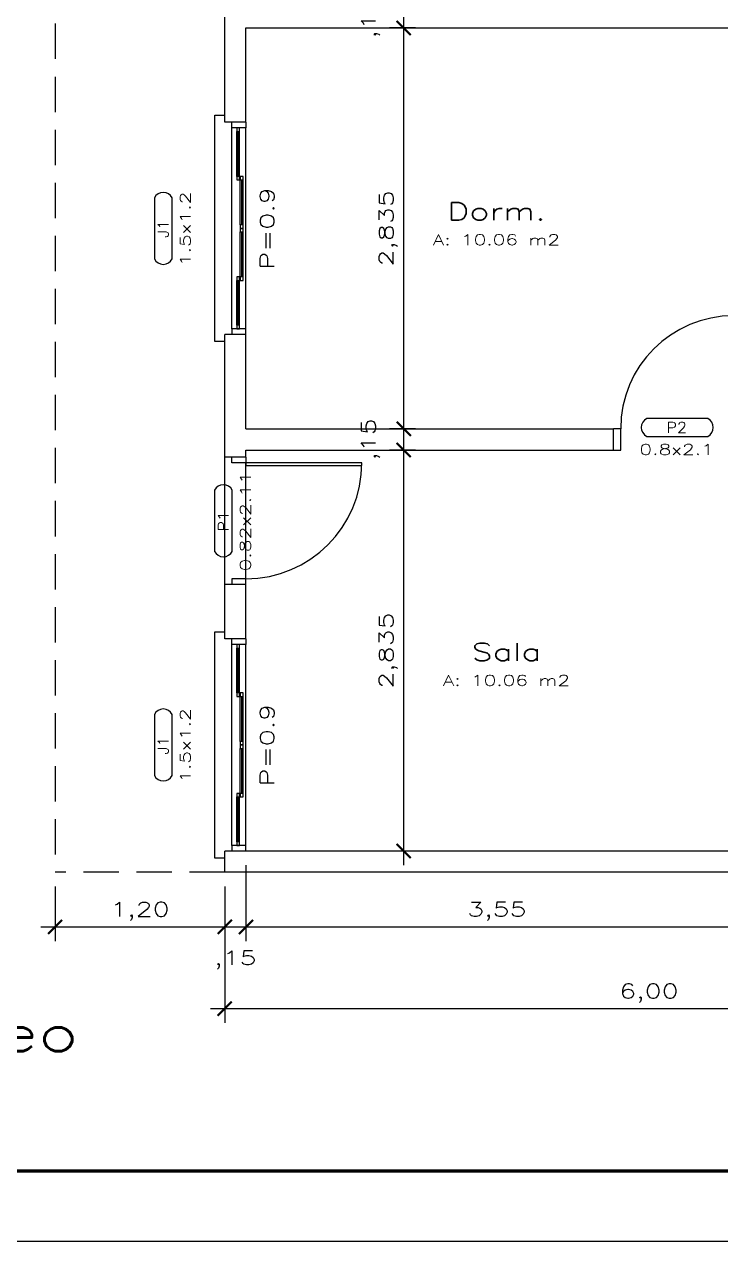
# Model space of a CAD drawing. Extents: x 241 to 398, y 106 to 179.
# Drawn here: x 245.57 to 250.49, y 142.53 to 151.13 of the extents above; entities that cross this region are included whole.
import ezdxf
from ezdxf.enums import TextEntityAlignment as Align

# ---------------------------------------------------------------- set-up
doc = ezdxf.new("R2010")
doc.units = 0
doc.linetypes.add('HIDDEN', pattern=[0.375, 0.25, -0.125])
doc.layers.get('0').update_dxf_attribs({"linetype": 'CONTINUOUS'})
doc.layers.get('DEFPOINTS').update_dxf_attribs({"linetype": 'CONTINUOUS'})
for name, color, linetype in [('COTAS', 7, 'CONTINUOUS'), ('ESPEC', 7, 'CONTINUOUS'), ('ESPECARQ', 7, 'CONTINUOUS'), ('ESQUADRIA', 3, 'CONTINUOUS'), ('LINVISTA', 8, 'CONTINUOUS'), ('MOBIL_I', 8, 'CONTINUOUS'), ('PAREDE', 5, 'CONTINUOUS'), ('UNIDADE', 4, 'CONTINUOUS'), ('VIDRO', 1, 'CONTINUOUS')]:
    doc.layers.add(name, color=color, linetype=linetype)
doc.styles.add('REGUA100', font='romans.shx', dxfattribs={"width": 1.4})
doc.styles.add('REGUA200', font='romans.shx', dxfattribs={"width": 1.4})
doc.styles.add('REGUA60', font='romans.shx', dxfattribs={"width": 1.4})
doc.styles.add('REGUA80', font='romans.shx', dxfattribs={"width": 1.4})
doc.styles.get("Standard").update_dxf_attribs({"font": 'ISOCP'})
doc.dimstyles.new('ISO-25', dxfattribs={"dimtxt": 2.5, "dimasz": 2.5, "dimexe": 1.25, "dimexo": 0.625, "dimtad": 1, "dimdec": 4, "dimdsep": 46, "dimlunit": 6, "dimtxsty": 'Standard', "dimcen": 2.5, "dimadec": 0, "dimazin": 0, "dimtfac": 1, "dimtdec": 4, "dimtmove": 0, "dimatfit": 3, "dimfxl": 0, "dimtolj": 1, "dimtzin": 0, "dimarcsym": 0})

# ---------------------------------------------------------------- blocks, each defined once
blk = doc.blocks.new('TITUL2')
at = {"color": 6, "style": 'REGUA200', "width": 1.4}
blk.add_attdef('TITULO', text='', height=5, dxfattribs=at).set_placement((0, 0), align=Align.CENTER)
at = {"color": 0, "style": 'REGUA80', "width": 1.4}
blk.add_attdef('ESCALA', text='', height=2, dxfattribs=at).set_placement((0, -4), align=Align.CENTER)
blk = doc.blocks.new('INDUNI1')
at = {"color": 0, "style": 'REGUA100', "width": 1.4, "flags": 8}
for tag, p in [('NOME1', (0, 0)), ('NOME2', (0, -4.29))]:
    blk.add_attdef(tag, text='', height=2.5, dxfattribs=at).set_placement(p, align=Align.CENTER)
at = {"layer": 'ESPECARQ', "style": 'REGUA60', "width": 1.4}
blk.add_attdef('AREA', text='', height=1.5, dxfattribs=at).set_placement((0, -7.81), align=Align.CENTER)
at = {"layer": 'ESPECARQ', "style": 'REGUA60', "width": 1.4, "flags": 8}
for tag, p in [('PISO', (0, -10.31)), ('REVPAR', (0, -12.81)), ('PEDIR', (0, -15.31))]:
    blk.add_attdef(tag, text='', height=1.5, dxfattribs=at).set_placement(p, align=Align.CENTER)
blk = doc.blocks.new('INDESQ2')
at = {"color": 0, "linetype": 'ByBlock'}
for p, q in [((4.32, 2.96), (-4.32, 2.96)), ((-4.32, 0.44), (4.32, 0.44))]:
    blk.add_line(p, q, dxfattribs=at)
at = {"color": 0}
for centre, start, end in [((-3.67, 1.7), 117.3654, 242.6346), ((3.67, 1.7), 297.3654, 62.6346)]:
    blk.add_arc(centre, 1.42, start, end, dxfattribs=at)
at = {"style": 'REGUA60', "width": 1.4, "flags": 9}
blk.add_attdef('LOCAL', text='', height=1.5, dxfattribs=at).set_placement((-0.08, -4.35), align=Align.CENTER)
at = {"layer": 'ESPECARQ', "color": 0, "style": 'REGUA60'}
for tag, width, p in [('COD', 1.1, (-0.08, 0.95)), ('DIM', 1.4, (-0.08, -2.17))]:
    blk.add_attdef(tag, text='', height=1.5, dxfattribs=dict(at, width=width)).set_placement(p, align=Align.CENTER)
blk = doc.blocks.new('_ARCHTICK')
at = {"color": 0, "linetype": 'ByBlock', "const_width": 0.15}
blk.add_lwpolyline([(-0.5, -0.5), (0.5, 0.5)], dxfattribs=at)
blk = doc.blocks.new('*D47')
at = {"color": 1, "linetype": 'ByBlock', "transparency": 16777216}
for p, q in [((245.7871, 145.0378), (245.7871, 144.6513)), ((246.9871, 145.0378), (246.9871, 144.6513)), ((245.6871, 144.7513), (247.0871, 144.7513))]:
    blk.add_line(p, q, dxfattribs=at)
at = {"layer": 'DEFPOINTS', "color": 0, "linetype": 'ByBlock', "transparency": 16777216}
for p in [(245.7871, 145.1378, -3.35), (246.9871, 145.1378, -3.35), (246.9871, 144.7513)]:
    blk.add_point(p, dxfattribs=at)
at = {"color": 1, "linetype": 'ByBlock', "transparency": 16777216, "xscale": 0.1, "yscale": 0.1, "zscale": 0.1, "rotation": 180}
blk.add_blockref('_ARCHTICK', (245.7871, 144.7513), dxfattribs=at)
at = {"color": 1, "linetype": 'ByBlock', "transparency": 16777216, "xscale": 0.1, "yscale": 0.1, "zscale": 0.1}
blk.add_blockref('_ARCHTICK', (246.9871, 144.7513), dxfattribs=at)
at = {"color": 7, "linetype": 'ByBlock', "transparency": 16777216, "insert": (246.3871, 144.8608), "char_height": 0.1, "attachment_point": 5, "style": 'REGUA60'}
blk.add_mtext('\\A1;1,20', dxfattribs=at)
blk = doc.blocks.new('*D48')
at = {"color": 1, "linetype": 'ByBlock', "transparency": 16777216}
for p, q in [((247.1371, 145.1878), (247.1371, 144.6513)), ((246.8871, 144.7513), (247.1371, 144.7513))]:
    blk.add_line(p, q, dxfattribs=at)
at = {"layer": 'DEFPOINTS', "color": 0, "linetype": 'ByBlock', "transparency": 16777216}
for p in [(247.1371, 145.2878, -3.35), (246.9871, 145.1378, -3.35), (247.1371, 144.7513)]:
    blk.add_point(p, dxfattribs=at)
at = {"color": 1, "linetype": 'ByBlock', "transparency": 16777216, "xscale": 0.1, "yscale": 0.1, "zscale": 0.1, "rotation": 180}
blk.add_blockref('_ARCHTICK', (246.9871, 144.7513), dxfattribs=at)
at = {"color": 1, "linetype": 'ByBlock', "transparency": 16777216, "xscale": 0.1, "yscale": 0.1, "zscale": 0.1}
blk.add_blockref('_ARCHTICK', (247.1371, 144.7513), dxfattribs=at)
at = {"color": 7, "linetype": 'ByBlock', "transparency": 16777216, "insert": (247.0621, 144.5168), "char_height": 0.1, "attachment_point": 5, "style": 'REGUA60'}
blk.add_mtext('\\A1;,15', dxfattribs=at)
blk = doc.blocks.new('*D49')
at = {"color": 1, "linetype": 'ByBlock', "transparency": 16777216}
for p, q in [((250.6871, 145.1878), (250.6871, 144.6513)), ((247.0371, 144.7513), (250.7871, 144.7513))]:
    blk.add_line(p, q, dxfattribs=at)
at = {"layer": 'DEFPOINTS', "color": 0, "linetype": 'ByBlock', "transparency": 16777216}
for p in [(247.1371, 145.2878, -3.35), (250.6871, 145.2878, -3.35), (250.6871, 144.7513)]:
    blk.add_point(p, dxfattribs=at)
at = {"color": 1, "linetype": 'ByBlock', "transparency": 16777216, "xscale": 0.1, "yscale": 0.1, "zscale": 0.1, "rotation": 180}
blk.add_blockref('_ARCHTICK', (247.1371, 144.7513), dxfattribs=at)
at = {"color": 1, "linetype": 'ByBlock', "transparency": 16777216, "xscale": 0.1, "yscale": 0.1, "zscale": 0.1}
blk.add_blockref('_ARCHTICK', (250.6871, 144.7513), dxfattribs=at)
at = {"color": 7, "linetype": 'ByBlock', "transparency": 16777216, "insert": (248.9121, 144.8608), "char_height": 0.1, "attachment_point": 5, "style": 'REGUA60'}
blk.add_mtext('\\A1;3,55', dxfattribs=at)
blk = doc.blocks.new('*D53')
at = {"color": 1, "linetype": 'ByBlock', "transparency": 16777216}
for p, q in [((246.9871, 144.9817), (246.9871, 144.073)), ((252.9871, 144.9817), (252.9871, 144.073)), ((253.0871, 144.173), (246.8871, 144.173))]:
    blk.add_line(p, q, dxfattribs=at)
at = {"layer": 'DEFPOINTS', "color": 0, "linetype": 'ByBlock', "transparency": 16777216}
for p in [(246.9871, 145.0817), (252.9871, 145.0817), (246.9871, 144.173)]:
    blk.add_point(p, dxfattribs=at)
at = {"color": 1, "linetype": 'ByBlock', "transparency": 16777216, "xscale": 0.1, "yscale": 0.1, "zscale": 0.1, "rotation": 180}
blk.add_blockref('_ARCHTICK', (246.9871, 144.173), dxfattribs=at)
at = {"color": 1, "linetype": 'ByBlock', "transparency": 16777216, "xscale": 0.1, "yscale": 0.1, "zscale": 0.1}
blk.add_blockref('_ARCHTICK', (252.9871, 144.173), dxfattribs=at)
at = {"color": 7, "linetype": 'ByBlock', "transparency": 16777216, "insert": (249.9871, 144.2826), "char_height": 0.1, "attachment_point": 5, "style": 'REGUA60'}
blk.add_mtext('\\A1;6,00', dxfattribs=at)
blk = doc.blocks.new('*D76')
at = {"color": 1, "linetype": 'ByBlock', "transparency": 16777216}
for p, q in [((248.2526, 145.1878), (248.2526, 148.2228)), ((248.3371, 148.1228), (248.1526, 148.1228)), ((248.2904, 145.2878), (248.1526, 145.2878))]:
    blk.add_line(p, q, dxfattribs=at)
at = {"layer": 'DEFPOINTS', "color": 0, "linetype": 'ByBlock', "transparency": 16777216}
for p in [(248.2526, 148.1228), (248.4371, 148.1228, -3.35), (248.3904, 145.2878, -3.35)]:
    blk.add_point(p, dxfattribs=at)
at = {"color": 1, "linetype": 'ByBlock', "transparency": 16777216, "xscale": 0.1, "yscale": 0.1, "zscale": 0.1}
for p, rotation in [((248.2526, 148.1228), 90), ((248.2526, 145.2878), 270)]:
    blk.add_blockref('_ARCHTICK', p, dxfattribs=dict(at, rotation=rotation))
at = {"color": 7, "linetype": 'ByBlock', "transparency": 16777216, "insert": (248.1431, 146.7053), "char_height": 0.1, "attachment_point": 5, "rotation": 90, "style": 'REGUA60'}
blk.add_mtext('\\A1;2,835', dxfattribs=at)
blk = doc.blocks.new('*D77')
at = {"color": 1, "linetype": 'ByBlock', "transparency": 16777216}
for p, q in [((248.3371, 148.2728), (248.1526, 148.2728)), ((248.2526, 148.0228), (248.2526, 148.2728))]:
    blk.add_line(p, q, dxfattribs=at)
at = {"layer": 'DEFPOINTS', "color": 0, "linetype": 'ByBlock', "transparency": 16777216}
for p in [(248.2526, 148.2728), (248.4371, 148.2728, -3.35), (248.4371, 148.1228, -3.35)]:
    blk.add_point(p, dxfattribs=at)
at = {"color": 1, "linetype": 'ByBlock', "transparency": 16777216, "xscale": 0.1, "yscale": 0.1, "zscale": 0.1}
for p, rotation in [((248.2526, 148.2728), 90), ((248.2526, 148.1228), 270)]:
    blk.add_blockref('_ARCHTICK', p, dxfattribs=dict(at, rotation=rotation))
at = {"color": 7, "linetype": 'ByBlock', "transparency": 16777216, "insert": (248.0181, 148.1978), "char_height": 0.1, "attachment_point": 5, "rotation": 90, "style": 'REGUA60'}
blk.add_mtext('\\A1;,15', dxfattribs=at)
blk = doc.blocks.new('*D78')
at = {"color": 1, "linetype": 'ByBlock', "transparency": 16777216}
for p, q in [((248.2526, 148.1728), (248.2526, 151.2078)), ((248.3371, 151.1078), (248.1526, 151.1078)), ((248.3371, 148.2728), (248.1526, 148.2728))]:
    blk.add_line(p, q, dxfattribs=at)
at = {"layer": 'DEFPOINTS', "color": 0, "linetype": 'ByBlock', "transparency": 16777216}
for p in [(248.2526, 151.1078), (248.4371, 151.1078, -3.35), (248.4371, 148.2728, -3.35)]:
    blk.add_point(p, dxfattribs=at)
at = {"color": 1, "linetype": 'ByBlock', "transparency": 16777216, "xscale": 0.1, "yscale": 0.1, "zscale": 0.1}
for p, rotation in [((248.2526, 151.1078), 90), ((248.2526, 148.2728), 270)]:
    blk.add_blockref('_ARCHTICK', p, dxfattribs=dict(at, rotation=rotation))
at = {"color": 7, "linetype": 'ByBlock', "transparency": 16777216, "insert": (248.1431, 149.6903), "char_height": 0.1, "attachment_point": 5, "rotation": 90, "style": 'REGUA60'}
blk.add_mtext('\\A1;2,835', dxfattribs=at)
blk = doc.blocks.new('*D79')
at = {"color": 1, "linetype": 'ByBlock', "transparency": 16777216}
for p, q in [((248.3371, 151.2578), (248.1526, 151.2578)), ((248.2526, 151.0078), (248.2526, 151.2578))]:
    blk.add_line(p, q, dxfattribs=at)
at = {"layer": 'DEFPOINTS', "color": 0, "linetype": 'ByBlock', "transparency": 16777216}
for p in [(248.2526, 151.2578), (248.4371, 151.2578, -3.35), (248.4371, 151.1078, -3.35)]:
    blk.add_point(p, dxfattribs=at)
at = {"color": 1, "linetype": 'ByBlock', "transparency": 16777216, "xscale": 0.1, "yscale": 0.1, "zscale": 0.1}
for p, rotation in [((248.2526, 151.2578), 90), ((248.2526, 151.1078), 270)]:
    blk.add_blockref('_ARCHTICK', p, dxfattribs=dict(at, rotation=rotation))
at = {"color": 7, "linetype": 'ByBlock', "transparency": 16777216, "insert": (248.0181, 151.1828), "char_height": 0.1, "attachment_point": 5, "rotation": 90, "style": 'REGUA60'}
blk.add_mtext('\\A1;,15', dxfattribs=at)

msp = doc.modelspace()

# ---------------------------------------------------------------- linework, layer by layer
msp.add_line((279.1371, 142.526), (241.524, 142.526))
at = {"const_width": 0.0236}
msp.add_lwpolyline([(242.024, 176.7361), (278.6371, 176.7361), (278.6371, 143.026), (242.024, 143.026)], close=True, dxfattribs=at)
at = {"layer": 'ESQUADRIA', "color": 1}
for p, q in [((247.0371, 148.9803, -3.35), (247.0371, 150.4003, -3.35)), ((247.0721, 150.0578, -3.35), (247.0721, 150.3753, -3.35)), ((247.0921, 150.0578, -3.35), (247.0921, 150.3753, -3.35)), ((247.1371, 148.9803, -3.35), (247.1371, 150.4003, -3.35)), ((247.0971, 149.7153, -3.35), (247.0971, 150.0328, -3.35)), ((247.1171, 149.7153, -3.35), (247.1171, 150.0328, -3.35)), ((247.0971, 149.3478, -3.35), (247.0971, 149.6653, -3.35)), ((247.1171, 149.3478, -3.35), (247.1171, 149.6653, -3.35)), ((247.0721, 149.0053, -3.35), (247.0721, 149.3228, -3.35)), ((247.0921, 149.0053, -3.35), (247.0921, 149.3228, -3.35)), ((247.1371, 147.2128, -3.35), (247.1371, 148.0328, -3.35)), ((247.0371, 145.3278, -3.35), (247.0371, 146.7478, -3.35)), ((247.1371, 145.3278, -3.35), (247.1371, 146.7478, -3.35)), ((247.0721, 146.4053, -3.35), (247.0721, 146.7228, -3.35)), ((247.0921, 146.4053, -3.35), (247.0921, 146.7228, -3.35)), ((247.0971, 146.0628, -3.35), (247.0971, 146.3803, -3.35)), ((247.1171, 146.0628, -3.35), (247.1171, 146.3803, -3.35)), ((247.0971, 145.6953, -3.35), (247.0971, 146.0128, -3.35)), ((247.1171, 145.6953, -3.35), (247.1171, 146.0128, -3.35)), ((247.0721, 145.3528, -3.35), (247.0721, 145.6703, -3.35)), ((247.0921, 145.3528, -3.35), (247.0921, 145.6703, -3.35))]:
    msp.add_line(p, q, dxfattribs=at)
at = {"layer": 'ESQUADRIA', "elevation": -3.35}
for points in [[(246.9871, 148.8903), (246.9171, 148.8903), (246.9171, 150.4903), (246.9871, 150.4903)], [(247.1371, 150.4403), (247.1371, 150.4003), (247.0371, 150.4003), (247.0371, 150.4403)], [(247.1371, 148.9403), (247.1371, 148.9803), (247.0371, 148.9803), (247.0371, 148.9403)], [(249.7371, 148.1228), (249.7871, 148.1228), (249.7871, 148.2728), (249.7371, 148.2728)], [(246.9871, 147.1728), (246.9871, 147.1728), (246.9871, 148.0728), (246.9871, 148.0728)], [(247.1371, 148.0728), (247.1371, 148.0328), (247.0371, 148.0328), (247.0371, 148.0728)], [(247.1371, 147.1728), (247.1371, 147.2128), (247.0371, 147.2128), (247.0371, 147.1728)], [(246.9871, 145.2378), (246.9171, 145.2378), (246.9171, 146.8378), (246.9871, 146.8378)], [(247.1371, 146.7878), (247.1371, 146.7478), (247.0371, 146.7478), (247.0371, 146.7878)], [(247.1371, 145.2878), (247.1371, 145.3278), (247.0371, 145.3278), (247.0371, 145.2878)]]:
    msp.add_lwpolyline(points, dxfattribs=at)
for points in [[(247.0721, 150.4003), (247.0721, 150.3753), (247.0921, 150.3753), (247.0921, 150.4003)], [(247.0921, 150.0328), (247.0921, 150.0578), (247.0721, 150.0578), (247.0721, 150.0328)], [(247.0971, 150.0578), (247.0971, 150.0328), (247.1171, 150.0328), (247.1171, 150.0578)], [(247.1171, 149.6903), (247.1171, 149.7153), (247.0971, 149.7153), (247.0971, 149.6903)], [(247.0971, 149.6903), (247.0971, 149.6653), (247.1171, 149.6653), (247.1171, 149.6903)], [(247.0721, 149.3478), (247.0721, 149.3228), (247.0921, 149.3228), (247.0921, 149.3478)], [(247.1171, 149.3228), (247.1171, 149.3478), (247.0971, 149.3478), (247.0971, 149.3228)], [(247.0921, 148.9803), (247.0921, 149.0053), (247.0721, 149.0053), (247.0721, 148.9803)], [(247.9571, 148.0328), (247.1371, 148.0328), (247.1371, 148.0128), (247.9571, 148.0128)], [(247.0721, 146.7478), (247.0721, 146.7228), (247.0921, 146.7228), (247.0921, 146.7478)], [(247.0921, 146.3803), (247.0921, 146.4053), (247.0721, 146.4053), (247.0721, 146.3803)], [(247.0971, 146.4053), (247.0971, 146.3803), (247.1171, 146.3803), (247.1171, 146.4053)], [(247.1171, 146.0378), (247.1171, 146.0628), (247.0971, 146.0628), (247.0971, 146.0378)], [(247.0971, 146.0378), (247.0971, 146.0128), (247.1171, 146.0128), (247.1171, 146.0378)], [(247.0721, 145.6953), (247.0721, 145.6703), (247.0921, 145.6703), (247.0921, 145.6953)], [(247.1171, 145.6703), (247.1171, 145.6953), (247.0971, 145.6953), (247.0971, 145.6703)], [(247.0921, 145.3278), (247.0921, 145.3528), (247.0721, 145.3528), (247.0721, 145.3278)]]:
    msp.add_lwpolyline(points, close=True, dxfattribs=at)
at = {"layer": 'LINVISTA', "linetype": 'HIDDEN'}
for p in [(245.7871, 175.1378, -3.35), (246.9871, 145.1378, -3.35)]:
    msp.add_line(p, (245.7871, 145.1378, -3.35), dxfattribs=at)
at = {"layer": 'MOBIL_I'}
for centre, radius, start, end in [((250.5871, 148.2728, -3.35), 0.8, 90, 180), ((247.1371, 148.0328, -3.35), 0.82, 270, 0)]:
    msp.add_arc(centre, radius, start, end, dxfattribs=at)
at = {"layer": 'PAREDE'}
for p, q in [((246.9871, 150.4403, -3.35), (246.9871, 151.1828, -3.35)), ((247.1371, 151.1078, -3.35), (250.6871, 151.1078, -3.35)), ((247.1371, 150.4403, -3.35), (247.1371, 151.1078, -3.35)), ((247.1371, 150.4403, -3.35), (246.9871, 150.4403, -3.35)), ((247.1371, 148.9403, -3.35), (246.9871, 148.9403, -3.35)), ((246.9871, 148.1978, -3.35), (246.9871, 148.9403, -3.35)), ((247.1371, 148.2728, -3.35), (247.1371, 148.9403, -3.35)), ((247.1371, 148.2728, -3.35), (249.7371, 148.2728, -3.35)), ((249.7371, 148.1228, -3.35), (249.7371, 148.2728, -3.35)), ((246.9871, 148.0728, -3.35), (246.9871, 148.1978, -3.35)), ((247.1371, 148.0728, -3.35), (246.9871, 148.0728, -3.35)), ((247.1371, 148.0728, -3.35), (247.1371, 148.1228, -3.35)), ((247.1371, 148.1228, -3.35), (249.7371, 148.1228, -3.35)), ((247.1371, 147.1728, -3.35), (246.9871, 147.1728, -3.35)), ((246.9871, 146.7878, -3.35), (246.9871, 147.1728, -3.35)), ((247.1371, 146.7878, -3.35), (247.1371, 147.1728, -3.35)), ((247.1371, 146.7878, -3.35), (246.9871, 146.7878, -3.35)), ((247.1371, 145.2878, -3.35), (246.9871, 145.2878, -3.35)), ((246.9871, 145.1378, -3.35), (246.9871, 145.2878, -3.35)), ((250.6871, 145.2878, -3.35), (247.1371, 145.2878, -3.35)), ((247.1371, 145.2878, -3.35), (247.1371, 145.2878, -3.35)), ((250.7621, 145.1378, -3.35), (246.9871, 145.1378, -3.35))]:
    msp.add_line(p, q, dxfattribs=at)
at = {"layer": 'VIDRO'}
for p, q in [((247.0821, 150.0578, -3.35), (247.0821, 150.3753, -3.35)), ((247.1071, 149.7153, -3.35), (247.1071, 150.0328, -3.35)), ((247.1071, 149.3478, -3.35), (247.1071, 149.6653, -3.35)), ((247.0821, 149.0053, -3.35), (247.0821, 149.3228, -3.35)), ((247.0821, 146.4053, -3.35), (247.0821, 146.7228, -3.35)), ((247.1071, 146.0628, -3.35), (247.1071, 146.3803, -3.35)), ((247.1071, 145.6953, -3.35), (247.1071, 146.0128, -3.35)), ((247.0821, 145.3528, -3.35), (247.0821, 145.6703, -3.35))]:
    msp.add_line(p, q, dxfattribs=at)

# ---------------------------------------------------------------- block references
at = {"layer": 'ESPEC', "xscale": 0.05, "yscale": 0.05, "zscale": 0.05}
msp.add_blockref('TITUL2', (244.6098, 143.8732, -3.35), dxfattribs=at).add_auto_attribs({'TITULO': 'Pav. Térreo', 'ESCALA': 'Escala 1/50'})
at = {"layer": 'ESPECARQ', "xscale": 0.05, "yscale": 0.05, "zscale": 0.05, "rotation": 90}
for p, values in [((246.6371, 149.6903, -3.35), {'COD': 'J1', 'DIM': '1.5x1.2'}), ((247.0621, 147.6228, -3.35), {'COD': 'P1', 'DIM': '0.82x2.11'}), ((246.6371, 146.0378, -3.35), {'COD': 'J1', 'DIM': '1.5x1.2'})]:
    msp.add_blockref('INDESQ2', p, dxfattribs=at).add_auto_attribs(values)
at = {"layer": 'ESPECARQ', "xscale": 0.05, "yscale": 0.05, "zscale": 0.05}
msp.add_blockref('INDESQ2', (250.1871, 148.1978, -3.35), dxfattribs=at).add_auto_attribs({'COD': 'P2', 'DIM': '0.8x2.1'})
at = {"layer": 'UNIDADE', "xscale": 0.05, "yscale": 0.05, "zscale": 0.05}
for p, values in [((248.9085, 149.9625, -3.35), {'NOME2': 'Dorm.', 'AREA': 'A: 10.06 m2'}), ((248.9796, 146.8471, -3.35), {'NOME2': 'Sala', 'AREA': 'A: 10.06 m2'})]:
    msp.add_blockref('INDUNI1', p, dxfattribs=at).add_auto_attribs(values)

# ---------------------------------------------------------------- texts
at = {"layer": 'ESPECARQ', "style": 'REGUA80', "width": 1.4}
for p in [(247.2871, 149.6903, -3.35), (247.2871, 146.0378, -3.35)]:
    msp.add_text('P=0.9', height=0.1, rotation=90, dxfattribs=at).set_placement(p, align=Align.MIDDLE)

# ---------------------------------------------------------------- dimensions: what is measured, and where the dimension line sits
at = {"layer": 'COTAS'}
for base, p1, p2, override, picture, middle in [((248.2526, 151.2578), (248.4371, 151.1078, -3.35), (248.4371, 151.2578, -3.35), {"dimtxt": 0.1, "dimasz": 0.1, "dimexe": 0.1, "dimexo": 0.1, "dimgap": 0.05, "dimdec": 2, "dimzin": 4, "dimtxsty": 'REGUA60', "dimblk1": 'ARCHTICK', "dimblk2": 'ARCHTICK', "dimsah": 1, "dimcen": 0.1, "dimdle": 0.1, "dimse1": 1, "dimclrd": 1, "dimclre": 1, "dimclrt": 7, "dimtofl": 0, "dimtmove": 2}, '*D79', (248.0181, 151.1828)), ((248.2526, 151.1078), (248.4371, 148.2728, -3.35), (248.4371, 151.1078, -3.35), {"dimtxt": 0.1, "dimasz": 0.1, "dimexe": 0.1, "dimexo": 0.1, "dimgap": 0.05, "dimdec": 3, "dimzin": 4, "dimtxsty": 'REGUA60', "dimblk1": 'ARCHTICK', "dimblk2": 'ARCHTICK', "dimsah": 1, "dimcen": 0.1, "dimdle": 0.1, "dimclrd": 1, "dimclre": 1, "dimclrt": 7, "dimtofl": 0, "dimtmove": 2}, '*D78', (248.1431, 149.6903)), ((248.2526, 148.2728), (248.4371, 148.1228, -3.35), (248.4371, 148.2728, -3.35), {"dimtxt": 0.1, "dimasz": 0.1, "dimexe": 0.1, "dimexo": 0.1, "dimgap": 0.05, "dimdec": 2, "dimzin": 4, "dimtxsty": 'REGUA60', "dimblk1": 'ARCHTICK', "dimblk2": 'ARCHTICK', "dimsah": 1, "dimcen": 0.1, "dimdle": 0.1, "dimse1": 1, "dimclrd": 1, "dimclre": 1, "dimclrt": 7, "dimtofl": 0, "dimtmove": 2}, '*D77', (248.0181, 148.1978)), ((248.2526, 148.1228), (248.3904, 145.2878, -3.35), (248.4371, 148.1228, -3.35), {"dimtxt": 0.1, "dimasz": 0.1, "dimexe": 0.1, "dimexo": 0.1, "dimgap": 0.05, "dimdec": 3, "dimzin": 4, "dimtxsty": 'REGUA60', "dimblk1": 'ARCHTICK', "dimblk2": 'ARCHTICK', "dimsah": 1, "dimcen": 0.1, "dimdle": 0.1, "dimclrd": 1, "dimclre": 1, "dimclrt": 7, "dimtofl": 0, "dimtmove": 2}, '*D76', (248.1431, 146.7053))]:
    dim = msp.add_linear_dim(base=base, p1=p1, p2=p2, angle=90, dimstyle='ISO-25', override=override, dxfattribs=at)
    dim.commit()
    dim.dimension.update_dxf_attribs({"geometry": picture, "text_midpoint": middle})
for base, p1, p2, override, picture, middle in [((247.1371, 144.7513), (246.9871, 145.1378, -3.35), (247.1371, 145.2878, -3.35), {"dimtxt": 0.1, "dimasz": 0.1, "dimexe": 0.1, "dimexo": 0.1, "dimgap": 0.05, "dimdec": 2, "dimzin": 4, "dimtxsty": 'REGUA60', "dimblk1": 'ARCHTICK', "dimblk2": 'ARCHTICK', "dimsah": 1, "dimcen": 0.1, "dimdle": 0.1, "dimse1": 1, "dimclrd": 1, "dimclre": 1, "dimclrt": 7, "dimtofl": 0, "dimtmove": 2}, '*D48', (247.0621, 144.5168)), ((250.6871, 144.7513), (247.1371, 145.2878, -3.35), (250.6871, 145.2878, -3.35), {"dimtxt": 0.1, "dimasz": 0.1, "dimexe": 0.1, "dimexo": 0.1, "dimgap": 0.05, "dimdec": 2, "dimzin": 4, "dimtxsty": 'REGUA60', "dimblk1": 'ARCHTICK', "dimblk2": 'ARCHTICK', "dimsah": 1, "dimcen": 0.1, "dimdle": 0.1, "dimse1": 1, "dimclrd": 1, "dimclre": 1, "dimclrt": 7, "dimtofl": 0, "dimtmove": 2}, '*D49', (248.9121, 144.8608)), ((246.9871, 144.7513), (245.7871, 145.1378, -3.35), (246.9871, 145.1378, -3.35), {"dimtxt": 0.1, "dimasz": 0.1, "dimexe": 0.1, "dimexo": 0.1, "dimgap": 0.05, "dimdec": 2, "dimzin": 4, "dimtxsty": 'REGUA60', "dimblk1": 'ARCHTICK', "dimblk2": 'ARCHTICK', "dimsah": 1, "dimcen": 0.1, "dimdle": 0.1, "dimclrd": 1, "dimclre": 1, "dimclrt": 7, "dimtofl": 0, "dimtmove": 2}, '*D47', (246.3871, 144.8608)), ((246.9871, 144.173), (252.9871, 145.0817), (246.9871, 145.0817), {"dimtxt": 0.1, "dimasz": 0.1, "dimexe": 0.1, "dimexo": 0.1, "dimgap": 0.05, "dimdec": 2, "dimzin": 4, "dimtxsty": 'REGUA60', "dimblk1": 'ARCHTICK', "dimblk2": 'ARCHTICK', "dimsah": 1, "dimcen": 0.1, "dimdle": 0.1, "dimclrd": 1, "dimclre": 1, "dimclrt": 7, "dimtofl": 0, "dimtmove": 2}, '*D53', (249.9871, 144.2826))]:
    dim = msp.add_linear_dim(base=base, p1=p1, p2=p2, dimstyle='ISO-25', override=override, dxfattribs=at)
    dim.commit()
    dim.dimension.update_dxf_attribs({"geometry": picture, "text_midpoint": middle})

doc.saveas('drawing.dxf')
